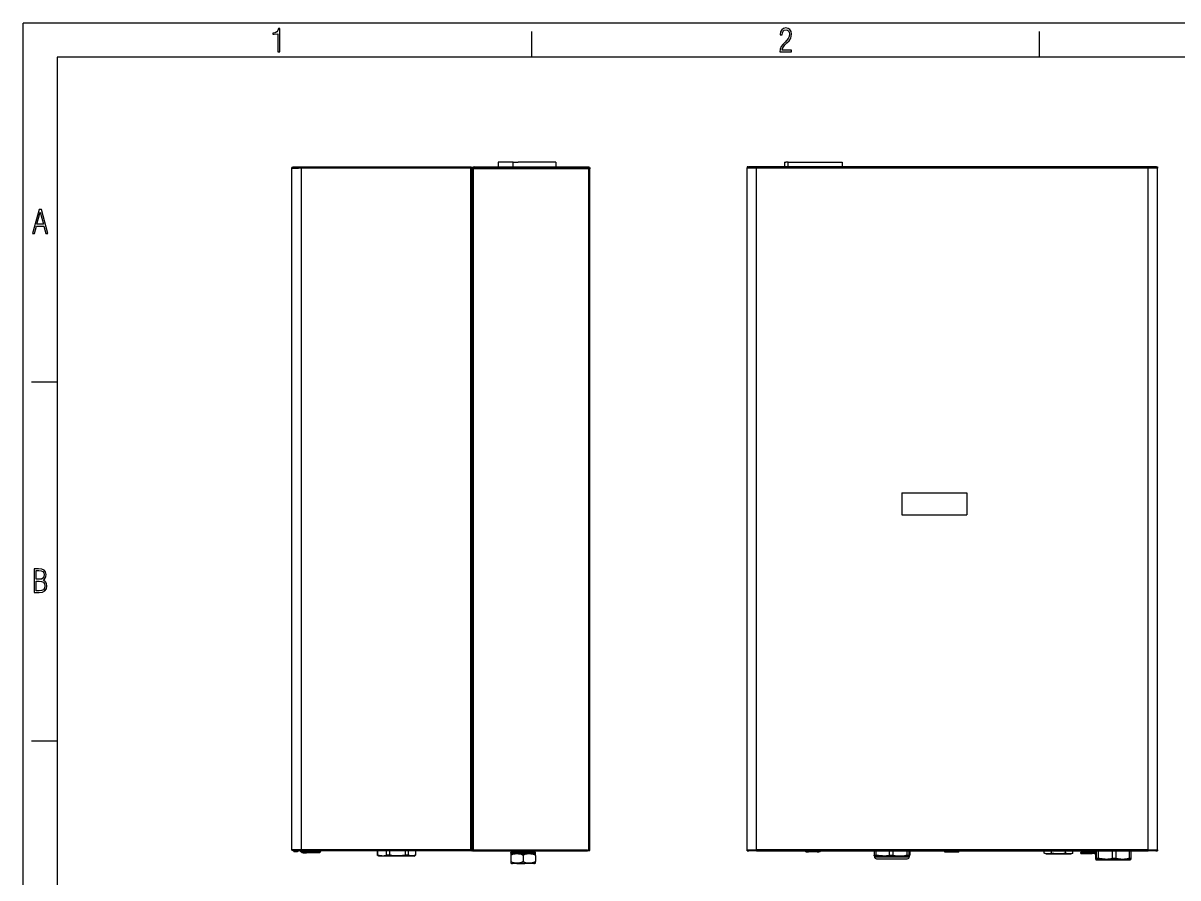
# Model space of a CAD drawing. Extents: x 0 to 2970, y 0 to 2100.
# Drawn here: x 0 to 1688, y 850 to 2100 of the extents above; entities that cross this region are included whole.
import ezdxf

# ---------------------------------------------------------------- set-up
doc = ezdxf.new("R2010")
doc.units = 0
doc.header["$MEASUREMENT"] = 0
doc.layers.get('0').update_dxf_attribs({"linetype": 'CONTINUOUS'})

msp = doc.modelspace()

# ---------------------------------------------------------------- linework, layer by layer
at = {"color": 7}
for p, q in [((0, 0), (0, 2100)), ((2970, 2100), (0, 2100)), ((744, 2050), (744, 2087.5)), ((1486, 2050), (1486, 2087.5)), ((2920, 2050), (50, 2050)), ((50, 2050), (50, 50)), ((694.9, 1896.9), (694.5, 1896.9)), ((694.5, 1896.9), (694.5, 1889.7)), ((696.7, 1896.9), (694.9, 1896.9)), ((699.9, 1896.9), (696.7, 1896.9)), ((704.4, 1896.9), (699.9, 1896.9)), ((709.9, 1896.9), (704.4, 1896.9)), ((716.4, 1896.9), (709.9, 1896.9)), ((716.4, 1896.9), (723.6, 1896.9)), ((716.4, 1889.7), (716.4, 1896.9)), ((731.2, 1896.9), (723.6, 1896.9)), ((738.9, 1896.9), (731.2, 1896.9)), ((746.6, 1896.9), (738.9, 1896.9)), ((754, 1896.9), (746.6, 1896.9)), ((760.8, 1896.9), (754, 1896.9)), ((766.7, 1896.9), (760.8, 1896.9)), ((771.7, 1896.9), (766.7, 1896.9)), ((775.4, 1896.9), (771.7, 1896.9)), ((777.8, 1896.9), (775.4, 1896.9)), ((778.8, 1896.9), (777.8, 1896.9)), ((778.8, 1896.9), (778.8, 1889.7)), ((1113.2, 1896.9), (1113.5, 1896.9)), ((1113.2, 1896.9), (1113.2, 1889.7)), ((1113.5, 1896.9), (1115.2, 1896.9)), ((1118.3, 1896.9), (1115.2, 1896.9)), ((1118.3, 1889.7), (1118.3, 1896.9)), ((1118.3, 1896.9), (1122.6, 1896.9)), ((1122.6, 1896.9), (1128.1, 1896.9)), ((1128.1, 1896.9), (1134.5, 1896.9)), ((1134.5, 1896.9), (1141.6, 1896.9)), ((1141.6, 1896.9), (1149.1, 1896.9)), ((1149.1, 1896.9), (1156.9, 1896.9)), ((1156.9, 1896.9), (1164.6, 1896.9)), ((1164.6, 1896.9), (1172, 1896.9)), ((1172, 1896.9), (1178.9, 1896.9)), ((1178.9, 1896.9), (1184.9, 1896.9)), ((1184.9, 1896.9), (1189.9, 1896.9)), ((1189.9, 1896.9), (1193.8, 1896.9)), ((1193.8, 1896.9), (1196.3, 1896.9)), ((1196.3, 1896.9), (1197.5, 1896.9)), ((1197.5, 1896.9), (1197.5, 1889.7)), ((393, 1887.9), (393.6, 1889.2)), ((393, 891.5), (393, 1887.9)), ((393, 1887.9), (393.7, 1887.9)), ((393.6, 1889.2), (394.8, 1889.7)), ((393.7, 1887.9), (395.7, 1887.9)), ((394.8, 1889.7), (395.4, 1889.7)), ((395.4, 1889.7), (397.1, 1889.7)), ((395.7, 1887.9), (398.7, 1887.9)), ((397.1, 1889.7), (399.8, 1889.7)), ((398.7, 1887.9), (402.6, 1887.9)), ((399.8, 1889.7), (403.1, 1889.7)), ((406.8, 1887.9), (402.6, 1887.9)), ((403.1, 1889.7), (406.8, 1889.7)), ((406.8, 1889.7), (406.8, 1887.9)), ((406.8, 1889.7), (406.9, 1889.7)), ((406.8, 891.5), (406.8, 1887.9)), ((406.9, 1889.7), (406.9, 1887.9)), ((406.9, 1889.7), (655.2, 1889.7)), ((654.2, 1887.9), (406.9, 1887.9)), ((654.5, 1888.8), (654.2, 1887.9)), ((654.2, 1887.9), (654.5, 1888.4)), ((654.2, 1887.9), (655.1, 1888.2)), ((654.2, 1887.9), (654.7, 1888.2)), ((654.2, 1887.9), (654.2, 891.5)), ((654.8, 1889.4), (654.5, 1888.8)), ((654.5, 1888.4), (654.8, 1888.7)), ((654.7, 1888.2), (655.1, 1888.5)), ((655.1, 1889.7), (654.8, 1889.4)), ((654.8, 1888.7), (655.1, 1888.9)), ((655.1, 1889.7), (655.2, 1889.7)), ((655.2, 1888.9), (655.1, 1888.9)), ((655.2, 1888.7), (655.1, 1888.5)), ((655.1, 1888.2), (655.7, 1888.5)), ((655.2, 1889.7), (655.2, 1888.9)), ((655.2, 1888.8), (655.2, 1888.9)), ((655.2, 1888.8), (656, 1888.8)), ((655.2, 1888.8), (655.2, 1888.7)), ((655.7, 1888.5), (656, 1888.7)), ((656, 1888.9), (656.2, 1888.4)), ((656, 1888.9), (656, 891.5)), ((656.8, 1888.9), (656, 1888.9)), ((656, 1888.8), (656, 890.6)), ((656, 1888.7), (656, 1888.8)), ((656.6, 1888), (656.2, 1888.4)), ((657, 1887.7), (656.6, 1888)), ((656.8, 1888.9), (657, 1888.4)), ((656.9, 1888.4), (656.9, 1888.9)), ((827.8, 1888.9), (656.9, 1888.9)), ((657.2, 1888.7), (656.9, 1888.9)), ((657, 1888.4), (657.4, 1887.7)), ((657.8, 1887.1), (657, 1887.7)), ((657.4, 1888.4), (657.2, 1888.7)), ((657.2, 1888), (657.2, 1888)), ((657.4, 1887.8), (657.2, 1888)), ((657.6, 1887.9), (657.4, 1888.4)), ((657.6, 1887.6), (657.4, 1887.8)), ((657.8, 1887.1), (657.4, 1887.7)), ((657.5, 1887.7), (657.5, 1887.5)), ((657.8, 1887.1), (657.6, 1887.9)), ((657.8, 1887.1), (657.6, 1887.6)), ((826.8, 1887.1), (657.8, 1887.1)), ((657.8, 1887.1), (657.8, 891.5)), ((658, 1889.2), (657.9, 1888.9)), ((659.3, 1889.7), (658, 1889.2)), ((659.3, 1889.7), (659.3, 1888.9)), ((659.3, 1889.7), (665.3, 1889.7)), ((665.3, 1889.7), (827.8, 1889.7)), ((665.3, 1889.7), (665.3, 1888.9)), ((827.1, 1887.9), (826.8, 1887.1)), ((826.8, 1887.1), (827.1, 1887.6)), ((828.1, 1887.1), (826.8, 1887.1)), ((826.8, 1887.1), (826.8, 890.5)), ((827.3, 1888.4), (827.1, 1887.9)), ((827.1, 1887.6), (827.3, 1887.8)), ((827.5, 1888.7), (827.3, 1888.4)), ((827.5, 1888), (827.3, 1887.8)), ((827.8, 1888.9), (827.5, 1888.7)), ((827.8, 1888.1), (827.5, 1888)), ((827.8, 1888.9), (827.8, 1889.7)), ((827.8, 1889.3), (828.1, 1889.2)), ((827.8, 1888.9), (827.8, 1888.1)), ((827.8, 1887.9), (827.8, 1888.1)), ((827.8, 1887.9), (827.8, 1887.1)), ((827.8, 1887.9), (828.6, 1887.9)), ((828.1, 1889.2), (828.6, 1887.9)), ((828.6, 1887.1), (828.1, 1887.1)), ((828.6, 1887.9), (828.6, 1887.1)), ((828.6, 890.5), (828.6, 1887.1)), ((1059.4, 1889.7), (1058.6, 1889.7)), ((1058.6, 1889.7), (1058.6, 1887.9)), ((1058.6, 1887.9), (1058.7, 1888.3)), ((1058.6, 891.5), (1058.6, 1887.9)), ((1058.6, 1887.9), (1059.3, 1887.9)), ((1059.4, 1889.4), (1058.7, 1888.3)), ((1061.3, 1887.9), (1059.3, 1887.9)), ((1059.4, 1889.4), (1060.4, 1889.7)), ((1059.4, 1889.4), (1059.4, 1889.7)), ((1060.1, 1889.7), (1059.6, 1889.5)), ((1060.1, 1889.7), (1060.4, 1889.7)), ((1061, 1889.7), (1060.4, 1889.7)), ((1062.7, 1889.7), (1061, 1889.7)), ((1064.3, 1887.9), (1061.3, 1887.9)), ((1065.4, 1889.7), (1062.7, 1889.7)), ((1068.2, 1887.9), (1064.3, 1887.9)), ((1068.7, 1889.7), (1065.4, 1889.7)), ((1072.4, 1887.9), (1068.2, 1887.9)), ((1072.4, 1889.7), (1068.7, 1889.7)), ((1072.4, 1889.2), (1072.4, 1889.7)), ((1644.8, 1889.7), (1072.4, 1889.7)), ((1072.4, 1887.9), (1072.4, 1889.2)), ((1072.4, 891.5), (1072.4, 1887.9)), ((1644.8, 1887.9), (1072.4, 1887.9)), ((1644.8, 1889.2), (1644.8, 1889.7)), ((1648.5, 1889.7), (1644.8, 1889.7)), ((1644.8, 1887.9), (1644.8, 1889.2)), ((1644.8, 891.5), (1644.8, 1887.9)), ((1649.1, 1887.9), (1644.8, 1887.9)), ((1651.9, 1889.7), (1648.5, 1889.7)), ((1652.9, 1887.9), (1649.1, 1887.9)), ((1654.5, 1889.7), (1651.9, 1889.7)), ((1656, 1887.9), (1652.9, 1887.9)), ((1656.2, 1889.7), (1654.5, 1889.7)), ((1657.9, 1887.9), (1656, 1887.9)), ((1656.8, 1889.7), (1656.2, 1889.7)), ((1657.9, 1889.4), (1656.8, 1889.7)), ((1657.1, 1889.7), (1656.8, 1889.7)), ((1657.8, 1889.4), (1657.1, 1889.7)), ((1657.8, 1889.7), (1658.6, 1889.7)), ((1657.8, 1889.4), (1657.8, 1889.7)), ((1658.4, 1888.8), (1657.9, 1889.4)), ((1657.9, 1887.9), (1658.6, 1887.9)), ((1658.6, 1887.9), (1658.4, 1888.8)), ((1658.6, 1889.7), (1658.6, 1887.9)), ((1658.6, 891.5), (1658.6, 1887.9)), ((50, 1575), (12.5, 1575)), ((1284.6, 1413), (1379.6, 1413)), ((1284.6, 1413), (1284.6, 1381)), ((1379.6, 1413), (1379.6, 1381)), ((1284.6, 1381), (1379.6, 1381)), ((50, 1050), (12.5, 1050)), ((393.6, 890.3), (393, 891.5)), ((393.7, 891.5), (393, 891.5)), ((394.8, 889.7), (393.6, 890.3)), ((395.7, 891.5), (393.7, 891.5)), ((394.8, 889.7), (395.4, 889.7)), ((395.4, 889.7), (397.1, 889.7)), ((398.7, 891.5), (395.7, 891.5)), ((396.5, 888.8), (396.5, 888.8)), ((396.5, 888.8), (396.6, 888.8)), ((396.5, 888.8), (396.5, 888.8)), ((396.5, 888.8), (396.5, 888.8)), ((396.5, 888.8), (396.5, 888.8)), ((396.6, 888.8), (396.7, 888.8)), ((396.7, 888.8), (396.6, 888.8)), ((396.8, 888.8), (396.7, 888.8)), ((396.7, 888.8), (396.8, 888.8)), ((396.8, 888.8), (397.1, 888.8)), ((397.1, 889.7), (399.8, 889.7)), ((397.1, 888.8), (397.3, 888.8)), ((397.3, 888.8), (397.1, 888.8)), ((397.7, 888.8), (397.3, 888.8)), ((397.3, 888.8), (397.4, 888.8)), ((397.4, 888.8), (397.7, 888.8)), ((397.8, 888.8), (397.7, 888.8)), ((397.7, 888.8), (397.8, 888.8)), ((397.8, 888.8), (398.1, 888.8)), ((398.5, 888.8), (398.1, 888.8)), ((398.1, 888.8), (398.5, 888.8)), ((398.5, 889.7), (398.5, 889.4)), ((398.5, 889.4), (398.5, 889.7)), ((398.5, 889.4), (398.5, 889.1)), ((398.5, 889.1), (398.5, 889.4)), ((398.5, 888.8), (398.5, 889.1)), ((398.5, 889.1), (398.5, 888.8)), ((398.5, 888.8), (398.5, 888.8)), ((398.5, 888.8), (398.5, 888.8)), ((398.5, 888.8), (398.9, 888.8)), ((402.6, 891.5), (398.7, 891.5)), ((398.9, 888.8), (399.2, 888.8)), ((398.9, 888.8), (399.2, 888.8)), ((399.2, 888.8), (399.6, 888.8)), ((399.3, 888.8), (399.3, 888.8)), ((399.3, 888.8), (399.5, 888.8)), ((399.6, 888.8), (399.7, 888.8)), ((399.7, 888.8), (399.6, 888.8)), ((399.7, 888.8), (400, 888.8)), ((399.8, 889.7), (403.1, 889.7)), ((400.2, 888.8), (400, 888.8)), ((400, 888.8), (400.1, 888.8)), ((400.2, 888.8), (400.2, 888.8)), ((400.2, 888.8), (400.2, 888.8)), ((400.2, 888.8), (400.4, 888.8)), ((400.4, 888.8), (400.4, 888.8)), ((400.4, 888.8), (400.4, 888.8)), ((400.4, 888.8), (400.6, 888.8)), ((400.5, 888.8), (400.6, 888.8)), ((400.6, 888.8), (400.6, 888.8)), ((400.6, 888.8), (400.6, 888.8)), ((406.8, 891.5), (402.6, 891.5)), ((406.8, 889.7), (403.1, 889.7)), ((405, 889.7), (408.2, 887.5)), ((406.8, 889.7), (406.8, 891.5)), ((406.9, 889.7), (406.8, 889.7)), ((654.2, 891.5), (406.9, 891.5)), ((406.9, 889.7), (406.9, 891.5)), ((656, 889.7), (406.9, 889.7)), ((407.1, 889.7), (408.9, 888.4)), ((408.9, 888.4), (408.2, 887.5)), ((408.2, 887.5), (409.6, 887)), ((409.6, 888.2), (408.9, 888.4)), ((409.6, 888.2), (410.3, 888.2)), ((409.6, 888.2), (409.6, 887)), ((409.6, 887), (410.3, 887)), ((414.3, 888.2), (410.3, 888.2)), ((410.3, 888.2), (410.3, 887)), ((410.3, 887), (414.3, 887)), ((414.3, 887), (414.3, 888.2)), ((414.3, 888.2), (428.8, 888.2)), ((428.8, 887), (414.3, 887)), ((417.2, 889.7), (417.2, 889)), ((417.2, 889.7), (417.2, 889)), ((417.2, 889), (417.3, 889)), ((417.3, 889), (417.2, 889)), ((417.4, 889), (417.3, 889)), ((417.4, 889), (417.5, 889)), ((417.5, 889), (417.4, 889)), ((417.6, 889), (417.5, 889)), ((417.5, 889), (417.6, 889)), ((417.8, 889), (417.6, 889)), ((418.1, 889), (417.8, 889)), ((418.1, 889), (418.2, 889)), ((418.2, 889), (418.1, 889)), ((418.2, 889), (418.5, 889)), ((418.5, 889), (418.3, 889)), ((418.9, 889), (418.5, 889)), ((418.9, 889), (419.2, 889)), ((419.2, 889), (418.9, 889)), ((419.2, 889.7), (419.2, 889)), ((419.2, 889), (419.2, 889.7)), ((419.2, 889), (434.4, 889)), ((434.4, 889), (419.2, 889)), ((428.8, 888.2), (428.8, 887)), ((428.8, 888.2), (433.8, 888.2)), ((433.8, 887), (428.8, 887)), ((433.8, 888.2), (433.8, 887)), ((435.2, 889.2), (434.4, 889)), ((434.4, 889), (435, 889.1)), ((435, 889.1), (435.5, 889.5)), ((435.7, 889.7), (435.2, 889.2)), ((435.5, 889.5), (435.7, 889.7)), ((517.8, 889.7), (517.8, 883.7)), ((518.1, 883.7), (517.8, 883.7)), ((520.3, 882.2), (517.8, 883.7)), ((518.1, 889.7), (518.1, 883.7)), ((524.4, 882.2), (520.3, 882.2)), ((571.2, 882.2), (524.4, 882.2)), ((530.7, 889.7), (530.7, 883.7)), ((535.5, 883.7), (530.7, 883.7)), ((535.5, 889.7), (535.5, 883.7)), ((558.6, 889.7), (558.6, 883.7)), ((563.2, 883.7), (558.6, 883.7)), ((563.2, 889.7), (563.2, 883.7)), ((571.2, 882.2), (573.8, 883.7)), ((573.7, 889.7), (573.7, 883.7)), ((573.8, 883.7), (573.7, 883.7)), ((573.8, 889.7), (573.8, 883.7)), ((654.2, 891.5), (655.1, 891.3)), ((654.8, 890.7), (654.2, 891.5)), ((654.2, 891.5), (654.7, 891.3)), ((654.8, 891.1), (654.2, 891.5)), ((654.7, 891.3), (655.1, 891)), ((655.3, 890.7), (654.8, 891.1)), ((654.8, 890.7), (655.3, 890.1)), ((655.1, 891.3), (655.7, 891)), ((655.1, 891), (655.2, 890.8)), ((656, 890.5), (655.3, 890.7)), ((655.3, 890.1), (655.9, 889.8)), ((655.7, 891), (656, 890.7)), ((656, 890.6), (655.7, 890.6)), ((655.9, 889.8), (656, 889.7)), ((656, 891.5), (656.6, 891.5)), ((656, 890.7), (656, 890.6)), ((656.8, 890.5), (656, 890.5)), ((656, 890.5), (656, 889.7)), ((656.8, 889.7), (656, 889.7)), ((656.6, 891.5), (657.8, 891.5)), ((656.8, 890.8), (656.8, 891.5)), ((656.8, 890.5), (656.8, 890.8)), ((656.8, 890.5), (657.1, 890.6)), ((656.8, 890.5), (656.8, 889.7)), ((656.8, 889.7), (657.1, 889.9)), ((656.8, 889.7), (825.3, 889.7)), ((657.1, 890.6), (657.3, 890.8)), ((657.3, 890.3), (657.1, 889.9)), ((657.5, 891.1), (657.3, 890.8)), ((657.5, 890.7), (657.3, 890.3)), ((657.8, 891.5), (657.5, 891.1)), ((657.8, 891.5), (657.5, 890.7)), ((657.8, 891.5), (825.3, 891.5)), ((730.9, 887.2), (712.9, 887.2)), ((712.9, 886.2), (712.9, 887.2)), ((713, 886.2), (712.9, 886.2)), ((713, 886.2), (713, 885.7)), ((713, 885.7), (713, 883.2)), ((730.9, 885.7), (713, 885.7)), ((713, 883.2), (713, 874.2)), ((730.9, 888.2), (713.9, 888.2)), ((716.8, 888.1), (716.8, 889.7)), ((717.5, 888.1), (716.8, 888.1)), ((716.8, 888.1), (718.1, 886.1)), ((719.4, 888.1), (717.5, 888.1)), ((717.9, 889.7), (717.9, 888.2)), ((718.1, 886.1), (719.6, 886.1)), ((722.4, 888.1), (719.4, 888.1)), ((719.6, 886.1), (722.3, 886.1)), ((722.3, 886.1), (726.1, 886.1)), ((726.1, 888.1), (722.4, 888.1)), ((730.3, 888.1), (726.1, 888.1)), ((726.1, 886.1), (730.3, 886.1)), ((730.3, 888.1), (730.3, 889.7)), ((734.4, 888.1), (730.3, 888.1)), ((730.3, 886.1), (730.3, 888.1)), ((730.3, 886.1), (734.5, 886.1)), ((747.9, 888.2), (730.9, 888.2)), ((748.9, 887.2), (730.9, 887.2)), ((739.9, 885.7), (730.9, 885.7)), ((730.9, 883.2), (730.9, 874.2)), ((738.2, 888.1), (734.4, 888.1)), ((734.5, 886.1), (738.2, 886.1)), ((741.2, 888.1), (738.2, 888.1)), ((738.2, 886.1), (741, 886.1)), ((748.9, 885.7), (739.9, 885.7)), ((741, 886.1), (742.4, 886.1)), ((741.2, 888.1), (743.1, 888.1)), ((742.4, 886.1), (743.8, 888.1)), ((743.8, 888.1), (743.1, 888.1)), ((743.7, 889.7), (743.8, 888.1)), ((743.9, 889.7), (743.9, 888.2)), ((748.9, 885.7), (748.9, 887.2)), ((748.9, 883.2), (748.9, 885.7)), ((748.9, 883.2), (748.9, 874.2)), ((825.3, 891.5), (825.3, 890.5)), ((826.8, 890.5), (825.3, 890.5)), ((825.3, 890.3), (825.3, 890.5)), ((825.3, 889.7), (825.3, 890.3)), ((827.8, 889.7), (825.3, 889.7)), ((826.8, 890.5), (828.1, 890.5)), ((827.8, 890.5), (827.8, 890.5)), ((827.8, 890.5), (827.8, 889.7)), ((828.1, 890.5), (828.6, 890.5)), ((1058.6, 889.7), (1058.6, 891.5)), ((1059, 890.5), (1058.6, 891.5)), ((1058.6, 891.5), (1059.3, 891.5)), ((1058.6, 889.7), (1059.4, 889.7)), ((1059, 890.5), (1059.6, 889.9)), ((1059.3, 891.5), (1061.3, 891.5)), ((1059.4, 890.1), (1059.4, 889.7)), ((1059.4, 890.1), (1059.5, 890)), ((1059.4, 890), (1059.6, 889.9)), ((1059.6, 889.9), (1059.6, 889.9)), ((1059.6, 889.9), (1060.4, 889.7)), ((1059.9, 889.9), (1060.1, 889.8)), ((1060.1, 889.8), (1060.4, 889.7)), ((1060.4, 889.7), (1061, 889.7)), ((1062.7, 889.7), (1061, 889.7)), ((1061.3, 891.5), (1064.3, 891.5)), ((1065.4, 889.7), (1062.7, 889.7)), ((1064.3, 891.5), (1068.2, 891.5)), ((1068.7, 889.7), (1065.4, 889.7)), ((1068.2, 891.5), (1072.4, 891.5)), ((1072.4, 889.7), (1068.7, 889.7)), ((1072.4, 890.3), (1072.4, 891.5)), ((1644.8, 891.5), (1072.4, 891.5)), ((1072.4, 889.7), (1072.4, 890.3)), ((1072.4, 889.7), (1644.8, 889.7)), ((1143.1, 889.7), (1143.1, 889.6)), ((1143.1, 889.6), (1143.1, 889.6)), ((1143.2, 889.2), (1143.1, 889.6)), ((1143.1, 889.6), (1143.7, 889.2)), ((1143.2, 889.2), (1143.7, 888.9)), ((1144.6, 889), (1143.7, 889.2)), ((1143.7, 888.9), (1144, 888.7)), ((1144, 888.7), (1144.9, 888.5)), ((1146, 888.8), (1144.6, 889)), ((1144.9, 888.5), (1146.2, 888.3)), ((1148.1, 888.8), (1146, 888.8)), ((1146.2, 888.3), (1147.1, 888.3)), ((1147.1, 888.3), (1148.1, 888.3)), ((1148.1, 888.8), (1148.1, 889.7)), ((1161.1, 888.8), (1148.1, 888.8)), ((1148.1, 888.4), (1148.1, 888.8)), ((1148.1, 888.3), (1148.1, 888.4)), ((1161.1, 888.3), (1148.1, 888.3)), ((1148.7, 889.7), (1149.6, 889.7)), ((1149.6, 889.7), (1148.7, 889.7)), ((1149.6, 889.7), (1159.6, 889.7)), ((1149.6, 889.7), (1149.6, 889.7)), ((1159.6, 889.7), (1160.6, 889.7)), ((1159.6, 889.7), (1160.5, 889.7)), ((1159.6, 889.7), (1159.6, 889.7)), ((1161.1, 889.7), (1161.1, 888.8)), ((1162.3, 888.8), (1161.1, 888.8)), ((1161.1, 888.4), (1161.1, 888.8)), ((1161.1, 888.3), (1161.1, 888.4)), ((1161.1, 888.3), (1162.2, 888.3)), ((1162.2, 888.3), (1163.6, 888.4)), ((1163.8, 888.9), (1162.3, 888.8)), ((1163.6, 888.4), (1164.7, 888.6)), ((1165, 889.1), (1163.8, 888.9)), ((1164.7, 888.6), (1165.4, 888.8)), ((1165, 889.1), (1165.8, 889.3)), ((1165.7, 889), (1165.4, 888.8)), ((1166, 889.2), (1165.7, 889)), ((1166.1, 889.6), (1165.8, 889.3)), ((1166, 889.2), (1166.1, 889.6)), ((1166.1, 889.6), (1166.1, 889.7)), ((1166.1, 889.6), (1166.1, 889.6)), ((1244.1, 889.7), (1244.1, 883.7)), ((1244.1, 883.7), (1246.6, 883.7)), ((1244.7, 882.2), (1244.6, 882.3)), ((1244.7, 882.2), (1256.3, 882.2)), ((1244.7, 882.2), (1244.7, 881.2)), ((1244.7, 881.2), (1256.3, 881.2)), ((1246.6, 889.7), (1246.6, 883.7)), ((1247.7, 878.2), (1258, 878.2)), ((1256.3, 882.2), (1295.6, 882.2)), ((1256.3, 881.2), (1295.6, 881.2)), ((1258, 878.2), (1292.6, 878.2)), ((1266, 889.7), (1266, 883.7)), ((1266, 883.7), (1271.5, 883.7)), ((1271.5, 889.7), (1271.5, 883.7)), ((1292.1, 889.7), (1292.1, 883.7)), ((1292.1, 883.7), (1295, 883.7)), ((1295, 889.7), (1295, 883.7)), ((1295.6, 882.2), (1295.7, 882.3)), ((1295.6, 882.2), (1295.6, 881.2)), ((1296.2, 889.7), (1296.2, 883.7)), ((1347.8, 887.7), (1347.8, 889.7)), ((1367.8, 887.7), (1347.8, 887.7)), ((1367.8, 887.7), (1367.8, 889.7)), ((1492.9, 886.2), (1492.9, 889.7)), ((1495.7, 885.2), (1492.9, 886.2)), ((1495.7, 885.2), (1497.9, 885.2)), ((1497.9, 885.2), (1498.1, 885.2)), ((1498.1, 885.2), (1497.9, 885.2)), ((1498.1, 885.2), (1513.7, 885.2)), ((1503.3, 886.2), (1503.3, 889.7)), ((1513.7, 885.2), (1529.3, 885.2)), ((1524.1, 886.2), (1524.1, 889.7)), ((1529.3, 885.2), (1531.7, 885.2)), ((1531.7, 885.2), (1534.5, 886.2)), ((1534.5, 886.2), (1534.5, 889.7)), ((1546.5, 887.2), (1567.7, 887.2)), ((1546.5, 885.7), (1546.5, 887.2)), ((1546.5, 885.7), (1562.9, 885.7)), ((1547.5, 888.2), (1567.7, 888.2)), ((1551.5, 889.7), (1551.5, 888.2)), ((1562.9, 886.2), (1562.9, 885.7)), ((1562.9, 886.2), (1566.1, 886.2)), ((1566.1, 886.2), (1566.1, 885.7)), ((1566.1, 885.7), (1567.7, 885.7)), ((1567.7, 889.7), (1567.7, 879.2)), ((1568.7, 889.7), (1568.7, 879.2)), ((1568.7, 879.2), (1571.7, 879.2)), ((1571.7, 889.7), (1571.7, 879.2)), ((1592.3, 889.7), (1592.3, 879.2)), ((1592.3, 879.2), (1597.7, 879.2)), ((1597.7, 889.7), (1597.7, 879.2)), ((1617.2, 889.7), (1617.2, 879.2)), ((1617.2, 879.2), (1619.7, 879.2)), ((1619.7, 889.7), (1619.7, 879.2)), ((1644.8, 891.5), (1644.8, 890.3)), ((1644.8, 891.5), (1649.1, 891.5)), ((1644.8, 890.3), (1644.8, 889.7)), ((1648.5, 889.7), (1644.8, 889.7)), ((1651.9, 889.7), (1648.5, 889.7)), ((1649.1, 891.5), (1652.9, 891.5)), ((1654.5, 889.7), (1651.9, 889.7)), ((1652.9, 891.5), (1656, 891.5)), ((1656.2, 889.7), (1654.5, 889.7)), ((1656, 891.5), (1657.9, 891.5)), ((1656.2, 889.7), (1656.8, 889.7)), ((1656.8, 889.7), (1657.6, 889.9)), ((1657.1, 889.8), (1656.8, 889.7)), ((1657.1, 889.8), (1657.4, 889.9)), ((1657.6, 889.9), (1658.3, 890.5)), ((1657.6, 889.9), (1657.6, 889.9)), ((1657.7, 890), (1657.8, 890.1)), ((1657.8, 889.7), (1657.8, 890.1)), ((1657.8, 889.7), (1658.6, 889.7)), ((1657.9, 891.5), (1658.6, 891.5)), ((1658.3, 890.5), (1658.6, 891.5)), ((1658.6, 891.5), (1658.6, 889.7)), ((713, 874.2), (713, 871.7)), ((721.9, 871.2), (715.3, 871.2)), ((721.9, 871.2), (727.2, 871.2)), ((730.9, 871.2), (722.8, 871.2)), ((727.2, 871.2), (730.9, 871.2)), ((730.9, 871.2), (733.7, 871.2)), ((732.8, 871.2), (730.9, 871.2)), ((733.2, 871.2), (732.8, 871.2)), ((746.5, 871.2), (733.7, 871.2)), ((748.9, 871.7), (748.9, 874.2)), ((1568.2, 877.7), (1568.1, 877.8)), ((1568.2, 877.7), (1582, 877.7)), ((1568.2, 877.7), (1568.2, 876.7)), ((1568.2, 876.7), (1582, 876.7)), ((1582, 877.7), (1619.1, 877.7)), ((1582, 876.7), (1619.1, 876.7)), ((1619.1, 877.7), (1619.2, 877.8)), ((1619.1, 877.7), (1619.1, 876.7))]:
    msp.add_line(p, q, dxfattribs=at)
for points in [[(372.6, 2057.8), (375.4, 2057.8), (375.4, 2092.2), (373.2, 2092.2), (372.5, 2089.2), (371, 2087.2), (368.6, 2085.9), (365.2, 2085.5), (365.2, 2083.7), (367.1, 2083.7), (372.6, 2084.1)], [(1106.4, 2057.8), (1123.6, 2057.8), (1123.6, 2060.6), (1109.6, 2060.6), (1110, 2063.1), (1111.5, 2065.5), (1113.7, 2068), (1116.6, 2070.9), (1119.8, 2074.1), (1122.4, 2077.9), (1123.5, 2083.6), (1122.9, 2087.5), (1121.2, 2090.4), (1118.5, 2092.2), (1115.1, 2092.9), (1111.7, 2092.2), (1109.2, 2090.3), (1107.5, 2087.3), (1106.9, 2083.2), (1106.9, 2082.7), (1109.6, 2082.7), (1110, 2086), (1111.1, 2088.4), (1112.9, 2089.8), (1115.4, 2090.3), (1117.5, 2089.8), (1119.1, 2088.5), (1120.2, 2086.5), (1120.6, 2083.8), (1120.1, 2080.4), (1118.6, 2077.5), (1113.9, 2072.2), (1110.7, 2068.8), (1108.3, 2065.7), (1106.9, 2062)], [(13.9, 1792.3), (16.6, 1792.3), (19.6, 1803.3), (30.2, 1803.3), (33.2, 1792.3), (36.1, 1792.3), (26.8, 1827.3), (23.3, 1827.3)], [(20.1, 1805.9), (24.9, 1823.4), (29.6, 1805.9)], [(16.3, 1267.3), (23.7, 1267.3), (28.5, 1267.8), (32, 1269.7), (34, 1272.8), (34.7, 1277.4), (34.4, 1280.2), (33.3, 1282.5), (31.6, 1284.3), (29.1, 1285.7), (31.1, 1286.9), (32.5, 1288.6), (33.3, 1290.9), (33.6, 1293.7), (32.9, 1297.7), (30.9, 1300.3), (27.4, 1301.8), (22.5, 1302.3), (16.3, 1302.3)], [(19.2, 1286.8), (19.2, 1299.7), (23, 1299.7), (26.4, 1299.3), (28.8, 1298.4), (30.2, 1296.5), (30.7, 1293.6), (30.2, 1290.5), (28.9, 1288.4), (26.7, 1287.2), (23.4, 1286.8)], [(19.2, 1269.9), (19.2, 1284.2), (23.6, 1284.2), (27.1, 1283.8), (29.7, 1282.5), (31.2, 1280.4), (31.7, 1277.4), (31.2, 1273.8), (29.6, 1271.5), (27, 1270.3), (23.3, 1269.9)]]:
    msp.add_lwpolyline(points, close=True, dxfattribs=at)
for points in [[(524.4, 882.3), (523.1, 882.3), (521.8, 882.5), (520.5, 882.8), (519.3, 883.2), (518.1, 883.7)], [(524.4, 882.3), (525.6, 882.3), (526.9, 882.5), (528.2, 882.8), (529.4, 883.2), (530.7, 883.7)], [(558.6, 883.7), (556.5, 883.2), (554.5, 882.9), (552.4, 882.6), (550.2, 882.4), (548, 882.3), (545.9, 882.3), (543.7, 882.4), (541.5, 882.6), (539.3, 882.9), (537, 883.4), (535.5, 883.7)], [(573.7, 883.7), (573, 883.3), (572.3, 883), (571.6, 882.8), (570.9, 882.6), (569.9, 882.4), (568.9, 882.3), (567.9, 882.3), (566.9, 882.4), (565.9, 882.6), (564.9, 882.9), (563.9, 883.4), (563.2, 883.7)], [(713, 883.2), (713.4, 883.6), (713.8, 883.9), (714.3, 884.3), (714.9, 884.5), (715.5, 884.8), (716.1, 885), (716.9, 885.2), (717.6, 885.4), (718.5, 885.5), (719.4, 885.6), (721.3, 885.7), (723.1, 885.7), (724.1, 885.6), (725, 885.5), (725.9, 885.4), (726.9, 885.2), (728.1, 884.9), (728.6, 884.7), (729.1, 884.4), (729.6, 884.2), (730.1, 883.9), (730.5, 883.6), (730.9, 883.2)], [(730.9, 883.2), (731.5, 883.8), (732.3, 884.3), (732.9, 884.6), (733.5, 884.8), (734.2, 885.1), (735.1, 885.3), (736, 885.4), (737, 885.6), (738.1, 885.7), (739.9, 885.7)], [(739.9, 885.7), (741.1, 885.7), (742.4, 885.6), (743.4, 885.5), (744.3, 885.3), (745.2, 885.2), (745.9, 884.9), (746.6, 884.7), (747.2, 884.4), (748.1, 883.9), (748.5, 883.6), (748.9, 883.2)], [(1244.6, 882.3), (1244.5, 882.4), (1244.4, 882.6), (1244.2, 883.4), (1244.1, 883.7)], [(1256.3, 882.3), (1254.3, 882.3), (1252.4, 882.5), (1250.4, 882.8), (1248.5, 883.2), (1246.6, 883.7)], [(1256.3, 882.3), (1258.3, 882.3), (1260.2, 882.5), (1262.2, 882.8), (1264.1, 883.2), (1266, 883.7)], [(1271.5, 883.7), (1273.3, 883.2), (1275.2, 882.9), (1277, 882.6), (1279, 882.4), (1280.9, 882.3), (1282.8, 882.3), (1284.8, 882.4), (1286.7, 882.6), (1288.7, 882.9), (1290.7, 883.4), (1292.1, 883.7)], [(1295, 883.7), (1295.3, 882.9), (1295.4, 882.6), (1295.5, 882.3), (1295.6, 882.3), (1295.6, 882.3), (1295.7, 882.3)], [(1295.7, 882.3), (1295.8, 882.4), (1295.9, 882.6), (1296.2, 883.4), (1296.2, 883.7)], [(1497.9, 885.2), (1496.5, 885.3), (1495.1, 885.6), (1494, 885.9), (1492.9, 886.2)], [(1503.3, 886.2), (1502.1, 885.9), (1501, 885.6), (1499.5, 885.3), (1498.8, 885.3), (1498.1, 885.2)], [(1513.7, 885.2), (1512.4, 885.2), (1509.5, 885.4), (1506.7, 885.7), (1505, 886), (1503.3, 886.2)], [(1524.1, 886.2), (1521.7, 885.9), (1519.4, 885.6), (1516.5, 885.3), (1515.1, 885.3), (1513.7, 885.2)], [(1529.3, 885.2), (1528.6, 885.2), (1527.2, 885.4), (1525.8, 885.7), (1524.9, 886), (1524.1, 886.2)], [(1534.5, 886.2), (1533.3, 885.9), (1532.1, 885.6), (1530.7, 885.3), (1530, 885.3), (1529.3, 885.2)], [(1567.7, 879.2), (1567.8, 878.4), (1567.9, 878.1), (1568.1, 877.8), (1568.1, 877.8)], [(1568.1, 877.8), (1568.2, 877.8), (1568.3, 877.8), (1568.4, 877.9), (1568.5, 878.1), (1568.7, 878.9), (1568.7, 879.2)], [(1582, 877.8), (1579.9, 877.8), (1577.8, 878), (1575.7, 878.3), (1573.7, 878.7), (1571.7, 879.2)], [(1582, 877.8), (1584.1, 877.8), (1586.1, 878), (1588.2, 878.3), (1590.2, 878.7), (1592.3, 879.2)], [(1597.7, 879.2), (1599.5, 878.7), (1601.2, 878.4), (1603, 878.1), (1604.8, 877.9), (1606.6, 877.8), (1608.5, 877.8), (1610.3, 877.9), (1612.2, 878.1), (1614, 878.4), (1615.9, 878.9), (1617.2, 879.2)], [(1619.7, 879.2), (1619.5, 878.4), (1619.4, 878.1), (1619.3, 877.8), (1619.2, 877.8)], [(730.9, 874.2), (730.5, 873.8), (730, 873.5), (729.5, 873.2), (729, 872.9), (728.3, 872.7), (727.7, 872.5), (727, 872.3), (726.2, 872.1), (725.3, 872), (724.4, 871.9), (722.6, 871.8), (720.7, 871.8), (719.8, 871.8), (718.8, 871.9), (717.9, 872.1), (717, 872.2), (715.7, 872.6), (714.7, 873), (714.3, 873.2), (713.8, 873.5), (713.4, 873.9), (713, 874.2)], [(748.9, 874.2), (748.5, 873.9), (748, 873.5), (747.5, 873.2), (747, 872.9), (746.4, 872.7), (745.7, 872.5), (745, 872.3), (744.2, 872.1), (743.4, 872), (742.5, 871.9), (740.6, 871.7), (738.7, 871.8), (737.8, 871.8), (736.8, 871.9), (735.9, 872), (735, 872.2), (733.7, 872.6), (733.2, 872.8), (732.7, 873), (731.8, 873.5), (731.3, 873.8), (730.9, 874.2)]]:
    msp.add_lwpolyline(points, dxfattribs=at)
for centre, radius, start, end in [((396.5, 889.7), 0.939, 179.3564, 270.9651), ((400.6, 889.7), 0.939, 269.0349, 0.6436), ((713.9, 887.2), 1, 90, 180), ((747.9, 887.2), 1, 0, 90), ((1247.7, 881.2), 3, 180, 270), ((1292.6, 881.2), 3, 270, 360), ((1547.5, 887.2), 1, 90, 180), ((1564.8, 850.9), 34.8, 85.2233, 87.858), ((715.3, 877.2), 6, 247.0187, 270), ((746.5, 877.2), 6, 270, 293.6984)]:
    msp.add_arc(centre, radius, start, end, dxfattribs=at)

doc.saveas('drawing.dxf')
